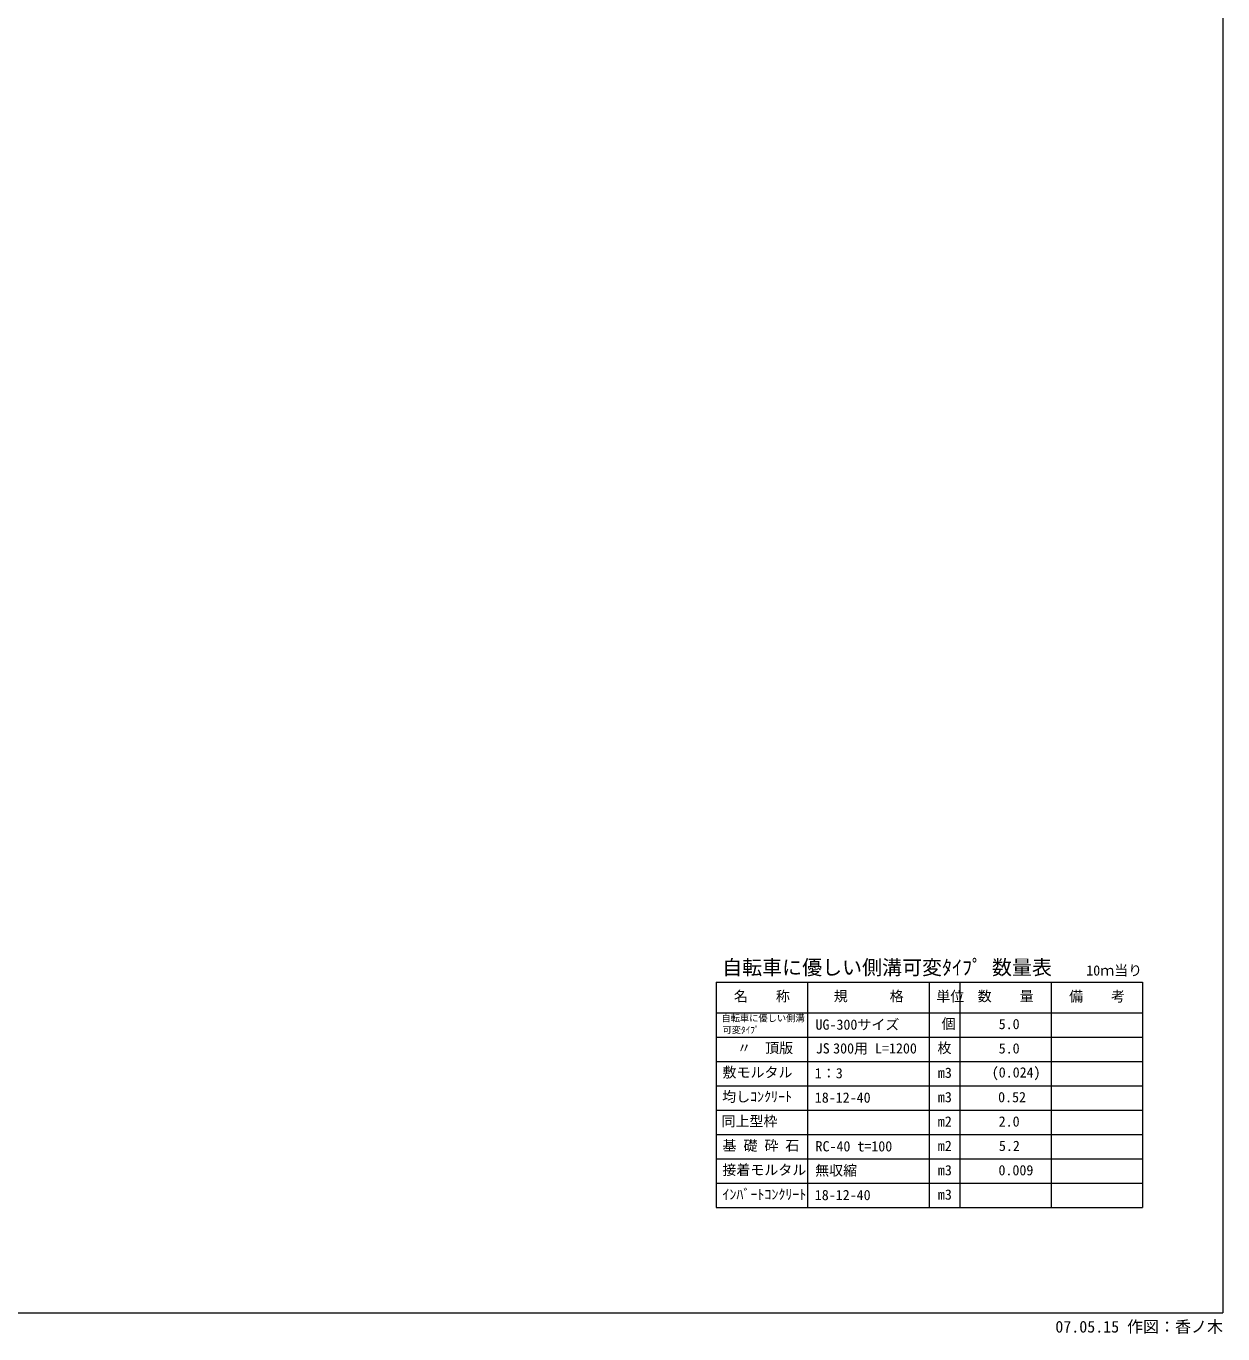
# Model space of a CAD drawing. Units: millimetres on the paper. Extents: x 15 to 1219, y 8 to 859.
# Drawn here: x 825.8 to 1218.7, y 8.2 to 437.5 of the extents above; entities that cross this region are included whole.
import ezdxf
from ezdxf.enums import TextEntityAlignment as Align

# ---------------------------------------------------------------- set-up
doc = ezdxf.new("R2010")
doc.units = ezdxf.units.MM
doc.layers.add('D-BMK-HTXT', color=7, linetype='Continuous', lineweight=13)
doc.layers.add('D-STR-DIM（寸法）', color=7, linetype='Continuous', lineweight=13)
doc.layers.add('D-STR-DIM（寸法）2', color=7, linetype='Continuous')
doc.styles.add('ＭＳ ゴシック', font='')
doc.styles.get('ＭＳ ゴシック').set_extended_font_data('MS Gothic')

msp = doc.modelspace()

# ---------------------------------------------------------------- linework, layer by layer
at = {"layer": 'D-BMK-HTXT'}
for p, q in [((1052.302, 123.596), (1052.302, 49.596)), ((1052.302, 123.596), (1192.302, 123.596)), ((1082.302, 123.596), (1082.302, 49.596)), ((1122.302, 123.596), (1122.302, 49.596)), ((1132.302, 123.596), (1132.302, 49.596)), ((1162.302, 123.596), (1162.302, 49.596)), ((1192.302, 123.596), (1192.302, 49.596)), ((1052.302, 113.596), (1192.302, 113.596)), ((1052.302, 105.596), (1192.302, 105.596)), ((1052.302, 97.596), (1192.302, 97.596)), ((1052.302, 89.596), (1192.302, 89.596)), ((1052.302, 81.596), (1192.302, 81.596)), ((1052.302, 73.596), (1192.302, 73.596)), ((1052.302, 65.596), (1192.302, 65.596)), ((1052.302, 57.596), (1192.302, 57.596)), ((1052.302, 49.596), (1192.302, 49.596))]:
    msp.add_line(p, q, dxfattribs=at)
at = {"layer": 'D-STR-DIM（寸法）', "color": 2}
for p in [(1218.693, 858.587), (15.075, 15.004)]:
    msp.add_line(p, (1218.693, 15.004), dxfattribs=at)

# ---------------------------------------------------------------- texts
at = {"layer": 'D-BMK-HTXT', "style": 'ＭＳ ゴシック'}
for s, height, p in [('自転車に優しい側溝可変ﾀｲﾌﾟ 数量表', 4.811, (1054.303, 124.636)), ('10ｍ当り', 3.367, (1173.842, 124.792)), ('名\u3000\u3000称', 3.367, (1058.138, 116.314)), ('規\u3000\u3000\u3000格', 3.367, (1090.942, 116.332)), ('単位', 3.367, (1124.622, 116.296)), ('数\u3000\u3000量', 3.367, (1138.191, 116.332)), ('備\u3000\u3000考', 3.367, (1168.209, 116.292)), ('自転車に優しい側溝', 2.165, (1054.084, 110.067)), ('UG-300サイズ', 3.367, (1084.95, 107.003)), ('個', 3.367, (1126.333, 107.279)), ('可変ﾀｲﾌﾟ', 2.165, (1054.427, 106.191)), ('5.0', 3.367, (1145.091, 107.198)), ('\u3000〃\u3000頂版', 3.367, (1054.621, 99.341)), ('JS', 3.367, (1085.034, 99.204)), ('300用 L=1200', 3.367, (1090.735, 99.204)), ('枚', 3.367, (1125.001, 99.341)), ('5.0', 3.367, (1145.091, 99.198)), ('敷モルタル', 3.367, (1054.408, 91.341)), ('1：3', 3.367, (1084.719, 91.047)), ('m3', 3.367, (1125.126, 91.198)), ('(0.024)', 3.367, (1142.812, 91.315)), ('均しｺﾝｸﾘｰﾄ', 3.367, (1054.283, 83.359)), ('18-12-40', 3.367, (1084.719, 83.047)), ('m3', 3.367, (1125.126, 83.198)), ('0.52', 3.367, (1144.904, 83.198)), ('同上型枠', 3.367, (1054.088, 75.314)), ('m2', 3.367, (1125.117, 75.198)), ('2.0', 3.367, (1145.091, 75.198)), ('基 礎 砕 石', 3.367, (1054.408, 67.305)), ('RC-40 t=100', 3.367, (1084.95, 67.047)), ('m2', 3.367, (1125.117, 67.198)), ('5.2', 3.367, (1145.164, 67.198)), ('接着モルタル', 3.367, (1054.372, 59.305)), ('無収縮', 3.367, (1084.844, 59.127)), ('m3', 3.367, (1125.126, 59.198)), ('0.009', 3.367, (1145.024, 59.199)), ('ｲﾝﾊﾞｰﾄｺﾝｸﾘｰﾄ', 3.367, (1054.39, 51.27)), ('18-12-40', 3.367, (1084.719, 51.047)), ('m3', 3.367, (1125.126, 51.198))]:
    msp.add_text(s, height=height, dxfattribs=at).set_placement(p, align=Align.BOTTOM_LEFT)
at = {"layer": 'D-STR-DIM（寸法）2', "style": 'ＭＳ ゴシック'}
msp.add_text('07.05.15 作図：香ノ木', height=3.848, dxfattribs=at).set_placement((1163.697, 7.422), align=Align.BOTTOM_LEFT)

doc.saveas('drawing.dxf')
